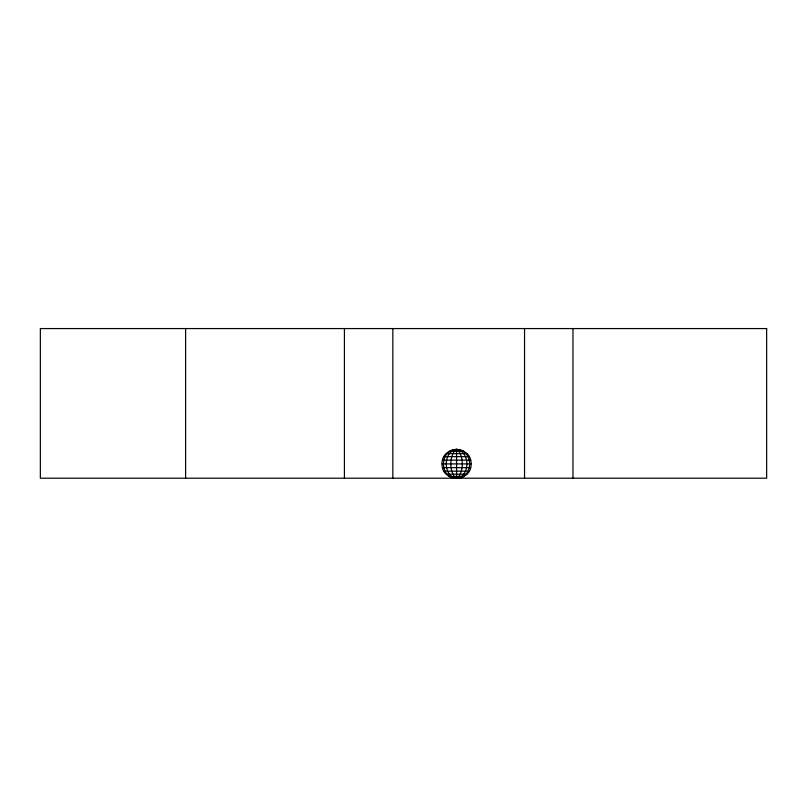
<?xml version="1.0" encoding="UTF-8"?>
<svg xmlns="http://www.w3.org/2000/svg" width="807" height="807" viewBox="0 0 807 807"><rect width="100%" height="100%" fill="white"/><g stroke="black" fill="none" stroke-linecap="round" stroke-linejoin="round"><path stroke-width="1.21" d="M442.044 463.904C441.338 445.252 471.792 445.252 471.086 463.904C471.792 482.556 441.338 482.556 442.044 463.904L471.086 463.904M456.57 449.388L455.128 449.882C449.388 457.539 449.388 470.269 455.128 477.936L456.57 478.43C473.961 478.501 473.961 449.317 456.57 449.388C439.169 449.317 439.169 478.501 456.57 478.43C470.32 476.443 470.32 451.365 456.57 449.388C442.821 451.365 442.821 476.443 456.57 478.43L458.003 477.936C463.753 470.269 463.753 457.539 458.003 449.882L456.57 449.388L456.57 478.43M452.808 449.882L460.323 449.882M449.307 451.335L463.833 451.335M446.301 453.635L466.839 453.635M443.991 456.651L469.139 456.651M442.539 460.151L470.592 460.151M442.539 467.667L470.592 467.667M443.991 471.167L469.139 471.167M446.301 474.173L466.839 474.173M449.307 476.483L463.833 476.483M452.808 477.936L460.323 477.936M572.97 328.57L572.97 478.198M524.54 328.57L524.54 478.198M392.838 328.57L392.838 478.198M344.418 328.57L344.418 478.198M185.61 328.57L185.61 478.198M766.65 328.57L40.35 328.57L40.35 478.198L766.65 478.198L766.65 328.57"/></g></svg>
